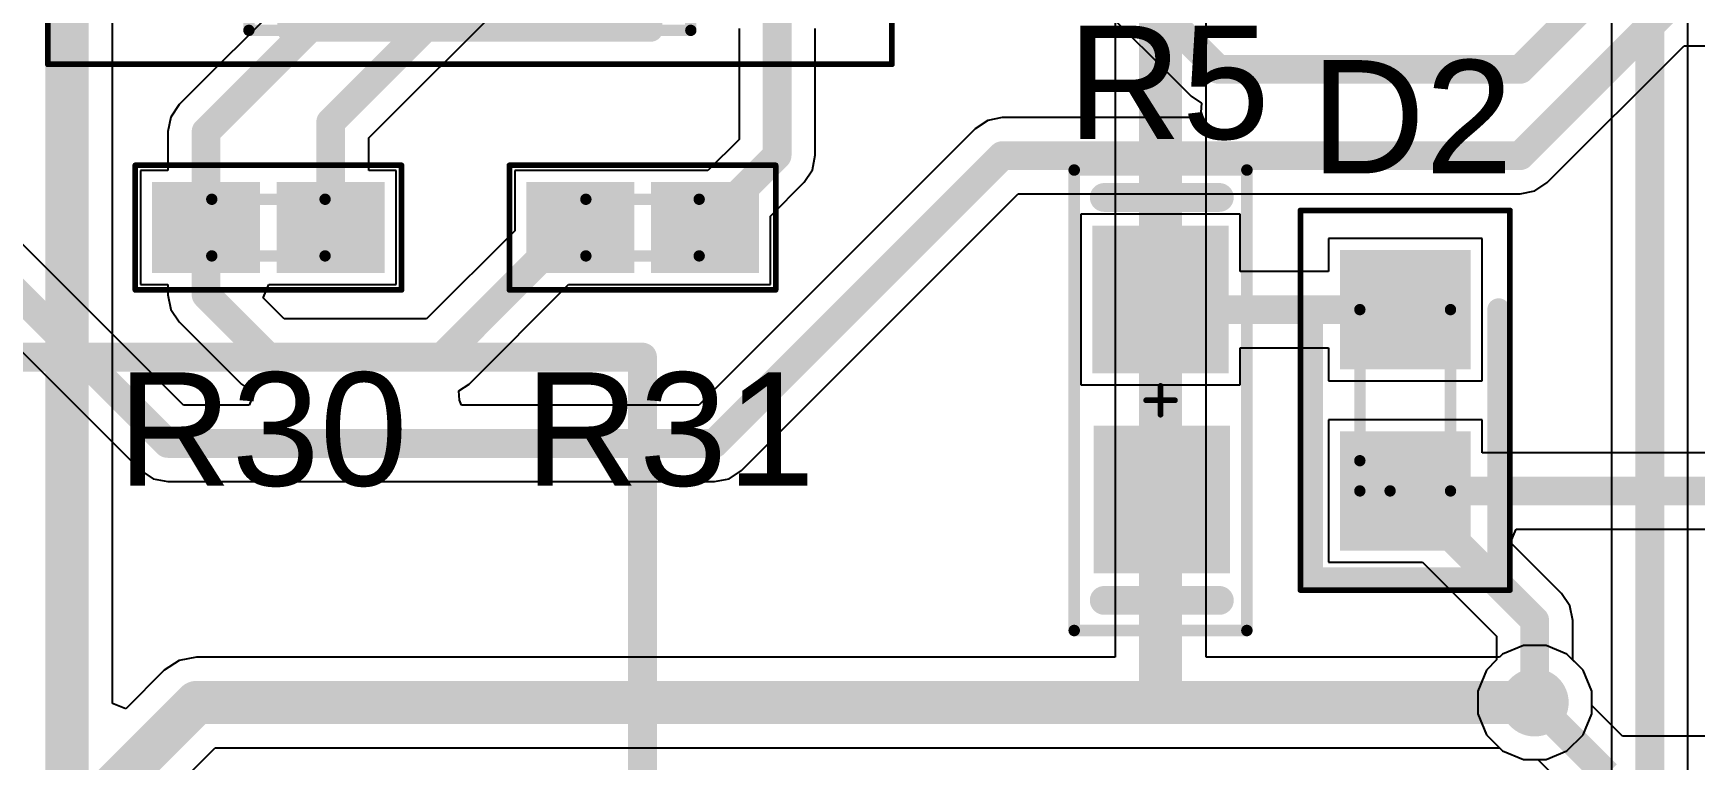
# Model space of a CAD drawing. Header units: millimetres. Extents: x -1.58 to 1.58, y -1.38 to 3.35.
# Drawn here: x -0.937 to -0.359, y 2.005 to 2.258 of the extents above; entities that cross this region are included whole.
import ezdxf

# ---------------------------------------------------------------- set-up
doc = ezdxf.new("R2010")
doc.units = ezdxf.units.MM
doc.header["$MEASUREMENT"] = 0
for name, color, linetype in [('BottomLayer', 5, 'Continuous'), ('Mechanical13', 56, 'Continuous'), ('Mechanical15', 56, 'Continuous'), ('TopLayer', 1, 'Continuous'), ('TopOverlay', 2, 'Continuous'), ('TopPaste', 8, 'Continuous'), ('TopSolder', 216, 'Continuous'), ('ViaHoleLayer', 16, 'Continuous')]:
    doc.layers.add(name, color=color, linetype=linetype)
doc.styles.add('Arial', font='arial.ttf', dxfattribs={"height": 0.2})

# ---------------------------------------------------------------- blocks, each defined once
blk = doc.blocks.new('LED_0603_4')
at = {"layer": 'TopLayer'}
for points in [[(-0.04823, -0.0187), (-0.04823, 0.0187), (-0.01476, 0.0187), (-0.01476, -0.0187)], [(0.01476, -0.0187), (0.01476, 0.0187), (0.04823, 0.0187), (0.04823, -0.0187)]]:
    blk.add_hatch(color=1, dxfattribs=at).paths.add_polyline_path(points)
at = {"layer": 'TopPaste'}
for points in [[(-0.04823, -0.0187), (-0.04823, 0.0187), (-0.01476, 0.0187), (-0.01476, -0.0187)], [(0.01476, -0.0187), (0.01476, 0.0187), (0.04823, 0.0187), (0.04823, -0.0187)]]:
    blk.add_hatch(color=8, dxfattribs=at).paths.add_polyline_path(points)
at = {"layer": 'TopSolder'}
for points in [[(-0.05223, -0.0227), (-0.05223, 0.0227), (-0.01076, 0.0227), (-0.01076, -0.0227)], [(0.01076, -0.0227), (0.01076, 0.0227), (0.05223, 0.0227), (0.05223, -0.0227)]]:
    blk.add_hatch(color=216, dxfattribs=at).paths.add_polyline_path(points)
at = {"layer": 'Mechanical13', "const_width": 0.00394}
for points in [[(-0.0315, 0.01575), (0.0315, 0.01575)], [(-0.0315, 0.01575), (-0.0315, -0.01575)], [(-0.02098, 0.01575), (-0.0315, 0.00524)], [(0.0315, 0.01575), (0.0315, -0.01575)], [(-0.0315, -0.01575), (0.0315, -0.01575)]]:
    blk.add_lwpolyline(points, dxfattribs=at)
at = {"layer": 'Mechanical13', "const_width": 0.00197}
for points in [[(-0.03248, 0.01575, 1), (-0.03051, 0.01575, 1)], [(-0.03248, 0.01575, 1), (-0.03051, 0.01575, 1)], [(-0.02197, 0.01575, 1), (-0.02, 0.01575, 1)], [(0.03051, 0.01575, 1), (0.03248, 0.01575, 1)], [(0.03051, 0.01575, 1), (0.03248, 0.01575, 1)], [(-0.03248, 0.00524, 1), (-0.03051, 0.00524, 1)], [(-0.03248, -0.01575, 1), (-0.03051, -0.01575, 1)], [(-0.03248, -0.01575, 1), (-0.03051, -0.01575, 1)], [(0.03051, -0.01575, 1), (0.03248, -0.01575, 1)], [(0.03051, -0.01575, 1), (0.03248, -0.01575, 1)]]:
    blk.add_lwpolyline(points, format="xyb", close=True, dxfattribs=at)
at = {"layer": 'Mechanical15', "const_width": 0.00197}
for points in [[(-0.06594, 0.03642), (0.06594, 0.03642)], [(-0.06594, 0.03642), (-0.06594, -0.03642)], [(0.06594, 0.03642), (0.06594, -0.03642)], [(-0.06594, -0.03642), (0.06594, -0.03642)]]:
    blk.add_lwpolyline(points, dxfattribs=at)
at = {"layer": 'Mechanical15', "const_width": 0.000984}
for points in [[(-0.06644, 0.03642, 1), (-0.06545, 0.03642, 1)], [(-0.06644, 0.03642, 1), (-0.06545, 0.03642, 1)], [(0.06545, 0.03642, 1), (0.06644, 0.03642, 1)], [(0.06545, 0.03642, 1), (0.06644, 0.03642, 1)], [(-0.06644, -0.03642, 1), (-0.06545, -0.03642, 1)], [(-0.06644, -0.03642, 1), (-0.06545, -0.03642, 1)], [(0.06545, -0.03642, 1), (0.06644, -0.03642, 1)], [(0.06545, -0.03642, 1), (0.06644, -0.03642, 1)]]:
    blk.add_lwpolyline(points, format="xyb", close=True, dxfattribs=at)
at = {"layer": 'TopOverlay', "const_width": 0.00787}
for points in [[(-0.06201, 0.03248), (0.0315, 0.03248)], [(-0.06201, 0.03248), (-0.06201, -0.03248)], [(-0.06201, -0.03248), (0.0315, -0.03248)]]:
    blk.add_lwpolyline(points, dxfattribs=at)
at = {"layer": 'TopOverlay', "const_width": 0.00394}
for points in [[(-0.06398, 0.03248, 1), (-0.06004, 0.03248, 1)], [(-0.06398, 0.03248, 1), (-0.06004, 0.03248, 1)], [(0.02953, 0.03248, 1), (0.03346, 0.03248, 1)], [(-0.06398, -0.03248, 1), (-0.06004, -0.03248, 1)], [(-0.06398, -0.03248, 1), (-0.06004, -0.03248, 1)], [(0.02953, -0.03248, 1), (0.03346, -0.03248, 1)]]:
    blk.add_lwpolyline(points, format="xyb", close=True, dxfattribs=at)
blk = doc.blocks.new('RESISTOR_0402_27')
at = {"layer": 'TopLayer'}
for points in [[(-0.03642, 0.01181), (-0.00689, 0.01181), (-0.00689, -0.01181), (-0.03642, -0.01181)], [(0.00689, 0.01181), (0.03642, 0.01181), (0.03642, -0.01181), (0.00689, -0.01181)]]:
    blk.add_hatch(color=1, dxfattribs=at).paths.add_polyline_path(points)
at = {"layer": 'TopPaste'}
for points in [[(-0.03642, 0.01181), (-0.00689, 0.01181), (-0.00689, -0.01181), (-0.03642, -0.01181)], [(0.00689, 0.01181), (0.03642, 0.01181), (0.03642, -0.01181), (0.00689, -0.01181)]]:
    blk.add_hatch(color=8, dxfattribs=at).paths.add_polyline_path(points)
at = {"layer": 'TopSolder'}
for points in [[(-0.04042, 0.01581), (-0.00289, 0.01581), (-0.00289, -0.01581), (-0.04042, -0.01581)], [(0.00289, 0.01581), (0.04042, 0.01581), (0.04042, -0.01581), (0.00289, -0.01581)]]:
    blk.add_hatch(color=216, dxfattribs=at).paths.add_polyline_path(points)
at = {"layer": 'Mechanical13', "const_width": 0.00394}
for points in [[(0.01969, 0.00984), (-0.01969, 0.00984)], [(-0.01969, 0.00984), (-0.01969, -0.00984)], [(0.01969, 0.00984), (0.01969, -0.00984)], [(0.01969, -0.00984), (-0.01969, -0.00984)]]:
    blk.add_lwpolyline(points, dxfattribs=at)
at = {"layer": 'Mechanical13', "const_width": 0.00197}
for points in [[(-0.02067, 0.00984, 1), (-0.0187, 0.00984, 1)], [(-0.02067, 0.00984, 1), (-0.0187, 0.00984, 1)], [(0.0187, 0.00984, 1), (0.02067, 0.00984, 1)], [(0.0187, 0.00984, 1), (0.02067, 0.00984, 1)], [(-0.02067, -0.00984, 1), (-0.0187, -0.00984, 1)], [(-0.02067, -0.00984, 1), (-0.0187, -0.00984, 1)], [(0.0187, -0.00984, 1), (0.02067, -0.00984, 1)], [(0.0187, -0.00984, 1), (0.02067, -0.00984, 1)]]:
    blk.add_lwpolyline(points, format="xyb", close=True, dxfattribs=at)
at = {"layer": 'Mechanical15', "const_width": 0.00197}
for points in [[(0.04626, 0.02165), (-0.04626, 0.02165)], [(-0.04626, 0.02165), (-0.04626, -0.02165)], [(0.04626, 0.02165), (0.04626, -0.02165)], [(0.04626, -0.02165), (-0.04626, -0.02165)]]:
    blk.add_lwpolyline(points, dxfattribs=at)
at = {"layer": 'Mechanical15', "const_width": 0.000984}
for points in [[(-0.04675, 0.02165, 1), (-0.04577, 0.02165, 1)], [(-0.04675, 0.02165, 1), (-0.04577, 0.02165, 1)], [(0.04577, 0.02165, 1), (0.04675, 0.02165, 1)], [(0.04577, 0.02165, 1), (0.04675, 0.02165, 1)], [(-0.04675, -0.02165, 1), (-0.04577, -0.02165, 1)], [(-0.04675, -0.02165, 1), (-0.04577, -0.02165, 1)], [(0.04577, -0.02165, 1), (0.04675, -0.02165, 1)], [(0.04577, -0.02165, 1), (0.04675, -0.02165, 1)]]:
    blk.add_lwpolyline(points, format="xyb", close=True, dxfattribs=at)
blk = doc.blocks.new('RESISTOR_0402_28')
at = {"layer": 'TopLayer'}
for points in [[(-0.03642, 0.01181), (-0.00689, 0.01181), (-0.00689, -0.01181), (-0.03642, -0.01181)], [(0.00689, 0.01181), (0.03642, 0.01181), (0.03642, -0.01181), (0.00689, -0.01181)]]:
    blk.add_hatch(color=1, dxfattribs=at).paths.add_polyline_path(points)
at = {"layer": 'TopPaste'}
for points in [[(-0.03642, 0.01181), (-0.00689, 0.01181), (-0.00689, -0.01181), (-0.03642, -0.01181)], [(0.00689, 0.01181), (0.03642, 0.01181), (0.03642, -0.01181), (0.00689, -0.01181)]]:
    blk.add_hatch(color=8, dxfattribs=at).paths.add_polyline_path(points)
at = {"layer": 'TopSolder'}
for points in [[(-0.04042, 0.01581), (-0.00289, 0.01581), (-0.00289, -0.01581), (-0.04042, -0.01581)], [(0.00289, 0.01581), (0.04042, 0.01581), (0.04042, -0.01581), (0.00289, -0.01581)]]:
    blk.add_hatch(color=216, dxfattribs=at).paths.add_polyline_path(points)
at = {"layer": 'Mechanical13', "const_width": 0.00394}
for points in [[(0.01969, 0.00984), (-0.01969, 0.00984)], [(-0.01969, 0.00984), (-0.01969, -0.00984)], [(0.01969, 0.00984), (0.01969, -0.00984)], [(0.01969, -0.00984), (-0.01969, -0.00984)]]:
    blk.add_lwpolyline(points, dxfattribs=at)
at = {"layer": 'Mechanical13', "const_width": 0.00197}
for points in [[(-0.02067, 0.00984, 1), (-0.0187, 0.00984, 1)], [(-0.02067, 0.00984, 1), (-0.0187, 0.00984, 1)], [(0.0187, 0.00984, 1), (0.02067, 0.00984, 1)], [(0.0187, 0.00984, 1), (0.02067, 0.00984, 1)], [(-0.02067, -0.00984, 1), (-0.0187, -0.00984, 1)], [(-0.02067, -0.00984, 1), (-0.0187, -0.00984, 1)], [(0.0187, -0.00984, 1), (0.02067, -0.00984, 1)], [(0.0187, -0.00984, 1), (0.02067, -0.00984, 1)]]:
    blk.add_lwpolyline(points, format="xyb", close=True, dxfattribs=at)
at = {"layer": 'Mechanical15', "const_width": 0.00197}
for points in [[(0.04626, 0.02165), (-0.04626, 0.02165)], [(-0.04626, 0.02165), (-0.04626, -0.02165)], [(0.04626, 0.02165), (0.04626, -0.02165)], [(0.04626, -0.02165), (-0.04626, -0.02165)]]:
    blk.add_lwpolyline(points, dxfattribs=at)
at = {"layer": 'Mechanical15', "const_width": 0.000984}
for points in [[(-0.04675, 0.02165, 1), (-0.04577, 0.02165, 1)], [(-0.04675, 0.02165, 1), (-0.04577, 0.02165, 1)], [(0.04577, 0.02165, 1), (0.04675, 0.02165, 1)], [(0.04577, 0.02165, 1), (0.04675, 0.02165, 1)], [(-0.04675, -0.02165, 1), (-0.04577, -0.02165, 1)], [(-0.04675, -0.02165, 1), (-0.04577, -0.02165, 1)], [(0.04577, -0.02165, 1), (0.04675, -0.02165, 1)], [(0.04577, -0.02165, 1), (0.04675, -0.02165, 1)]]:
    blk.add_lwpolyline(points, format="xyb", close=True, dxfattribs=at)
blk = doc.blocks.new('RESISTOR_0603_53')
at = {"layer": 'TopLayer'}
for points in [[(-0.05618, -0.02012), (-0.05618, 0.01925), (-0.01287, 0.01925), (-0.01287, -0.02012)], [(0.01335, -0.01969), (0.01335, 0.01969), (0.05665, 0.01969), (0.05665, -0.01969)]]:
    blk.add_hatch(color=1, dxfattribs=at).paths.add_polyline_path(points)
at = {"layer": 'TopPaste'}
for points in [[(-0.05618, -0.02012), (-0.05618, 0.01925), (-0.01287, 0.01925), (-0.01287, -0.02012)], [(0.01335, -0.01969), (0.01335, 0.01969), (0.05665, 0.01969), (0.05665, -0.01969)]]:
    blk.add_hatch(color=8, dxfattribs=at).paths.add_polyline_path(points)
at = {"layer": 'TopSolder'}
for points in [[(-0.06018, -0.02412), (-0.06018, 0.02325), (-0.00887, 0.02325), (-0.00887, -0.02412)], [(0.00935, -0.02369), (0.00935, 0.02369), (0.06065, 0.02369), (0.06065, -0.02369)]]:
    blk.add_hatch(color=216, dxfattribs=at).paths.add_polyline_path(points)
at = {"layer": 'Mechanical15', "const_width": 0.004}
for points in [[(-0.08, 0.03), (0.08, 0.03)], [(-0.08, 0.03), (-0.08, -0.03)], [(0.08, 0.03), (0.08, -0.03)], [(-0.08, -0.03), (0.08, -0.03)]]:
    blk.add_lwpolyline(points, dxfattribs=at)
at = {"layer": 'Mechanical15', "const_width": 0.002}
for points in [[(-0.081, 0.03, 1), (-0.079, 0.03, 1)], [(-0.081, 0.03, 1), (-0.079, 0.03, 1)], [(0.079, 0.03, 1), (0.081, 0.03, 1)], [(0.079, 0.03, 1), (0.081, 0.03, 1)], [(-0.081, -0.03, 1), (-0.079, -0.03, 1)], [(-0.081, -0.03, 1), (-0.079, -0.03, 1)], [(0.079, -0.03, 1), (0.081, -0.03, 1)], [(0.079, -0.03, 1), (0.081, -0.03, 1)]]:
    blk.add_lwpolyline(points, format="xyb", close=True, dxfattribs=at)
at = {"layer": 'TopOverlay'}
for points, const_width in [([(-0.06953, 0.01957), (-0.06953, -0.02043)], 0.01), ([(0.07047, 0.01957), (0.07047, -0.02043)], 0.01), ([(0, 0.005), (0, -0.005)], 0.002), ([(-0.005, 0), (0.005, 0)], 0.002)]:
    blk.add_lwpolyline(points, dxfattribs=dict(at, const_width=const_width))
for points, const_width in [([(-0.07203, 0.01957, 1), (-0.06703, 0.01957, 1)], 0.005), ([(0.06797, 0.01957, 1), (0.07297, 0.01957, 1)], 0.005), ([(-0.0005, 0.005, 1), (0.0005, 0.005, 1)], 0.001), ([(-0.0055, 0, 1), (-0.0045, 0, 1)], 0.001), ([(0.0045, 0, 1), (0.0055, 0, 1)], 0.001), ([(-0.0005, -0.005, 1), (0.0005, -0.005, 1)], 0.001), ([(-0.07203, -0.02043, 1), (-0.06703, -0.02043, 1)], 0.005), ([(0.06797, -0.02043, 1), (0.07297, -0.02043, 1)], 0.005)]:
    blk.add_lwpolyline(points, format="xyb", close=True, dxfattribs=dict(at, const_width=const_width))
blk = doc.blocks.new('SOIC127P600X175_8N_71')
at = {"layer": 'TopLayer'}
for points in [[(-0.13679, 0.0878), (-0.07675, 0.0878), (-0.07675, 0.0622), (-0.13679, 0.0622)], [(0.07675, 0.0878), (0.13679, 0.0878), (0.13679, 0.0622), (0.07675, 0.0622)], [(-0.13679, 0.0378), (-0.07675, 0.0378), (-0.07675, 0.0122), (-0.13679, 0.0122)], [(0.07675, 0.0378), (0.13679, 0.0378), (0.13679, 0.0122), (0.07675, 0.0122)], [(-0.13679, -0.0122), (-0.07675, -0.0122), (-0.07675, -0.0378), (-0.13679, -0.0378)], [(0.07675, -0.0122), (0.13679, -0.0122), (0.13679, -0.0378), (0.07675, -0.0378)], [(-0.13679, -0.0622), (-0.07675, -0.0622), (-0.07675, -0.0878), (-0.13679, -0.0878)], [(0.07675, -0.0622), (0.13679, -0.0622), (0.13679, -0.0878), (0.07675, -0.0878)]]:
    blk.add_hatch(color=1, dxfattribs=at).paths.add_polyline_path(points)
at = {"layer": 'TopPaste'}
for points in [[(-0.13679, 0.0878), (-0.07675, 0.0878), (-0.07675, 0.0622), (-0.13679, 0.0622)], [(0.07675, 0.0878), (0.13679, 0.0878), (0.13679, 0.0622), (0.07675, 0.0622)], [(-0.13679, 0.0378), (-0.07675, 0.0378), (-0.07675, 0.0122), (-0.13679, 0.0122)], [(0.07675, 0.0378), (0.13679, 0.0378), (0.13679, 0.0122), (0.07675, 0.0122)], [(-0.13679, -0.0122), (-0.07675, -0.0122), (-0.07675, -0.0378), (-0.13679, -0.0378)], [(0.07675, -0.0122), (0.13679, -0.0122), (0.13679, -0.0378), (0.07675, -0.0378)], [(-0.13679, -0.0622), (-0.07675, -0.0622), (-0.07675, -0.0878), (-0.13679, -0.0878)], [(0.07675, -0.0622), (0.13679, -0.0622), (0.13679, -0.0878), (0.07675, -0.0878)]]:
    blk.add_hatch(color=8, dxfattribs=at).paths.add_polyline_path(points)
at = {"layer": 'TopSolder'}
for points in [[(-0.14079, 0.0918), (-0.07275, 0.0918), (-0.07275, 0.0582), (-0.14079, 0.0582)], [(0.07275, 0.0918), (0.14079, 0.0918), (0.14079, 0.0582), (0.07275, 0.0582)], [(-0.14079, 0.0418), (-0.07275, 0.0418), (-0.07275, 0.0082), (-0.14079, 0.0082)], [(0.07275, 0.0418), (0.14079, 0.0418), (0.14079, 0.0082), (0.07275, 0.0082)], [(-0.14079, -0.0082), (-0.07275, -0.0082), (-0.07275, -0.0418), (-0.14079, -0.0418)], [(0.07275, -0.0082), (0.14079, -0.0082), (0.14079, -0.0418), (0.07275, -0.0418)], [(-0.14079, -0.0582), (-0.07275, -0.0582), (-0.07275, -0.0918), (-0.14079, -0.0918)], [(0.07275, -0.0582), (0.14079, -0.0582), (0.14079, -0.0918), (0.07275, -0.0918)]]:
    blk.add_hatch(color=216, dxfattribs=at).paths.add_polyline_path(points)
at = {"layer": 'Mechanical13', "const_width": 0.00394}
for points in [[(-0.07677, 0.04646), (-0.02677, 0.09646)], [(-0.07677, -0.09646), (-0.07677, 0.09646)], [(-0.07677, 0.09646), (0.07677, 0.09646)], [(0.07677, -0.09646), (0.07677, 0.09646)], [(-0.07677, -0.09646), (0.07677, -0.09646)]]:
    blk.add_lwpolyline(points, dxfattribs=at)
at = {"layer": 'Mechanical13', "const_width": 0.00197}
for points in [[(-0.07776, 0.09646, 1), (-0.07579, 0.09646, 1)], [(-0.07776, 0.09646, 1), (-0.07579, 0.09646, 1)], [(-0.02776, 0.09646, 1), (-0.02579, 0.09646, 1)], [(0.07579, 0.09646, 1), (0.07776, 0.09646, 1)], [(0.07579, 0.09646, 1), (0.07776, 0.09646, 1)], [(-0.07776, 0.04646, 1), (-0.07579, 0.04646, 1)], [(-0.07776, -0.09646, 1), (-0.07579, -0.09646, 1)], [(-0.07776, -0.09646, 1), (-0.07579, -0.09646, 1)], [(0.07579, -0.09646, 1), (0.07776, -0.09646, 1)], [(0.07579, -0.09646, 1), (0.07776, -0.09646, 1)]]:
    blk.add_lwpolyline(points, format="xyb", close=True, dxfattribs=at)
at = {"layer": 'Mechanical15', "const_width": 0.00197}
for points in [[(-0.14665, -0.10827), (-0.14665, 0.10827)], [(-0.14665, 0.10827), (0.14665, 0.10827)], [(0.14665, -0.10827), (0.14665, 0.10827)], [(-0.14665, -0.10827), (0.14665, -0.10827)]]:
    blk.add_lwpolyline(points, dxfattribs=at)
at = {"layer": 'Mechanical15', "const_width": 0.000984}
for points in [[(-0.14715, 0.10827, 1), (-0.14616, 0.10827, 1)], [(-0.14715, 0.10827, 1), (-0.14616, 0.10827, 1)], [(0.14616, 0.10827, 1), (0.14715, 0.10827, 1)], [(0.14616, 0.10827, 1), (0.14715, 0.10827, 1)], [(-0.14715, -0.10827, 1), (-0.14616, -0.10827, 1)], [(-0.14715, -0.10827, 1), (-0.14616, -0.10827, 1)], [(0.14616, -0.10827, 1), (0.14715, -0.10827, 1)], [(0.14616, -0.10827, 1), (0.14715, -0.10827, 1)]]:
    blk.add_lwpolyline(points, format="xyb", close=True, dxfattribs=at)
at = {"layer": 'TopOverlay', "const_width": 0.00787}
for points in [[(-0.13681, 0.10157), (-0.07677, 0.10157)], [(-0.06299, -0.09646), (-0.06299, 0.09646)], [(-0.06299, 0.09646), (0.06299, 0.09646)], [(0.06299, -0.09646), (0.06299, 0.09646)], [(-0.06299, -0.09646), (0.06299, -0.09646)]]:
    blk.add_lwpolyline(points, dxfattribs=at)
at = {"layer": 'TopOverlay', "const_width": 0.00394}
for points in [[(-0.13878, 0.10157, 1), (-0.13484, 0.10157, 1)], [(-0.07874, 0.10157, 1), (-0.0748, 0.10157, 1)], [(-0.06496, 0.09646, 1), (-0.06102, 0.09646, 1)], [(-0.06496, 0.09646, 1), (-0.06102, 0.09646, 1)], [(0.06102, 0.09646, 1), (0.06496, 0.09646, 1)], [(0.06102, 0.09646, 1), (0.06496, 0.09646, 1)], [(-0.06496, -0.09646, 1), (-0.06102, -0.09646, 1)], [(-0.06496, -0.09646, 1), (-0.06102, -0.09646, 1)], [(0.06102, -0.09646, 1), (0.06496, -0.09646, 1)], [(0.06102, -0.09646, 1), (0.06496, -0.09646, 1)]]:
    blk.add_lwpolyline(points, format="xyb", close=True, dxfattribs=at)

msp = doc.modelspace()

# ---------------------------------------------------------------- hatches: boundary and pattern name
at = {"layer": 'BottomLayer'}
h = msp.add_hatch(color=5, dxfattribs=at)
edge = h.paths.add_edge_path()
edge.add_arc((-0.415, 2.025), 0.01181, 0, 360)
at = {"layer": 'TopLayer'}
h = msp.add_hatch(color=1, dxfattribs=at)
edge = h.paths.add_edge_path()
edge.add_arc((-0.415, 2.025), 0.01181, 0, 360)
at = {"layer": 'ViaHoleLayer'}
h = msp.add_hatch(color=16, dxfattribs=at)
edge = h.paths.add_edge_path()
edge.add_arc((-0.415, 2.025), 0.00591, 0, 360)

# ---------------------------------------------------------------- linework, layer by layer
at = {"layer": 'BottomLayer'}
for p, q in [((-0.36175, 1.885), (-0.36175, 2.42951)), ((-0.38825, 2.42185), (-0.38825, 1.89049)), ((-0.5292, 2.0408), (-0.5292, 2.28745)), ((-0.9092, 2.02469), (-0.9092, 2.28464)), ((-0.5608, 2.28392), (-0.5608, 2.0408)), ((-0.41894, 2.04481), (-0.42622, 2.04179)), ((-0.41106, 2.04481), (-0.41894, 2.04481)), ((-0.40378, 2.04179), (-0.41106, 2.04481)), ((-0.88605, 2.0396), (-0.89118, 2.03617)), ((-0.88, 2.0408), (-0.88605, 2.0396)), ((-0.5608, 2.0408), (-0.88, 2.0408)), ((-0.42721, 2.0408), (-0.5292, 2.0408)), ((-0.42622, 2.04179), (-0.42721, 2.0408)), ((-0.39821, 2.03622), (-0.40378, 2.04179)), ((-0.89118, 2.03617), (-0.90458, 2.02277)), ((-0.39519, 2.02894), (-0.39821, 2.03622)), ((-0.39519, 2.02106), (-0.39519, 2.02894)), ((-0.90458, 2.02277), (-0.9092, 2.02469)), ((-0.39821, 2.01378), (-0.39519, 2.02106)), ((-0.9092, 1.97345), (-0.87345, 2.0092)), ((-0.87345, 2.0092), (-0.42721, 2.0092)), ((-0.42721, 2.0092), (-0.42622, 2.00821)), ((-0.40378, 2.00821), (-0.39821, 2.01378)), ((-0.42622, 2.00821), (-0.41894, 2.00519)), ((-0.41894, 2.00519), (-0.41106, 2.00519)), ((-0.41106, 2.00519), (-0.40378, 2.00821))]:
    msp.add_line(p, q, dxfattribs=at)
for points, const_width in [([(-0.375, 1.885), (-0.375, 2.435)], 0.01), ([(-0.925, 1.98), (-0.925, 2.29119)], 0.015), ([(-0.545, 2.025), (-0.545, 2.29399)], 0.015), ([(-0.925, 1.98), (-0.88, 2.025)], 0.015), ([(-0.88, 2.025), (-0.545, 2.025)], 0.015), ([(-0.545, 2.025), (-0.415, 2.025)], 0.015)]:
    msp.add_lwpolyline(points, dxfattribs=dict(at, const_width=const_width))
at = {"layer": 'BottomLayer', "const_width": 0.0075}
for points in [[(-0.88375, 2.025, 1), (-0.87625, 2.025, 1)], [(-0.88375, 2.025, 1), (-0.87625, 2.025, 1)], [(-0.54875, 2.025, 1), (-0.54125, 2.025, 1)], [(-0.54875, 2.025, 1), (-0.54125, 2.025, 1)], [(-0.54875, 2.025, 1), (-0.54125, 2.025, 1)], [(-0.41875, 2.025, 1), (-0.41125, 2.025, 1)]]:
    msp.add_lwpolyline(points, format="xyb", close=True, dxfattribs=at)
at = {"layer": 'Mechanical15', "const_width": 0.01}
for points in [[(-1.575, 2.145), (-0.925, 2.145)], [(-0.925, 2.145), (-0.725, 2.145)], [(-0.725, 0.98), (-0.725, 2.145)]]:
    msp.add_lwpolyline(points, dxfattribs=at)
at = {"layer": 'Mechanical15', "const_width": 0.005}
for points in [[(-0.9275, 2.145, 1), (-0.9225, 2.145, 1)], [(-0.9275, 2.145, 1), (-0.9225, 2.145, 1)], [(-0.7275, 2.145, 1), (-0.7225, 2.145, 1)], [(-0.7275, 2.145, 1), (-0.7225, 2.145, 1)]]:
    msp.add_lwpolyline(points, format="xyb", close=True, dxfattribs=at)
at = {"layer": 'TopLayer'}
for p, q in [((-0.88451, 2.12825), (-1.10784, 2.35159)), ((-0.77325, 2.34549), (-0.88603, 2.23272)), ((-1.1335, 2.33975), (-0.89937, 2.10563)), ((-0.82009, 2.22116), (-0.72451, 2.31675)), ((-0.59437, 2.29563), (-0.53437, 2.23563)), ((-0.69148, 2.2592), (-0.69148, 2.22061)), ((-0.66497, 2.21512), (-0.66497, 2.2592)), ((-0.41063, 2.20563), (-0.36309, 2.25316)), ((-0.36309, 2.25316), (-0.3452, 2.25316)), ((-0.53437, 2.23563), (-0.53082, 2.23325)), ((-0.88603, 2.23272), (-0.8889, 2.22842)), ((-0.53102, 2.23006), (-0.53165, 2.22825)), ((-0.53082, 2.23325), (-0.53102, 2.23006)), ((-0.8889, 2.22842), (-0.88991, 2.22335)), ((-0.88991, 2.22335), (-0.88991, 2.20981)), ((-0.60937, 2.22437), (-0.70549, 2.12825)), ((-0.60507, 2.22725), (-0.60937, 2.22437)), ((-0.6, 2.22825), (-0.60507, 2.22725)), ((-0.53165, 2.22825), (-0.6, 2.22825)), ((-0.82009, 2.20981), (-0.82009, 2.22116)), ((-0.69148, 2.22061), (-0.70228, 2.20981)), ((-0.66598, 2.21005), (-0.66497, 2.21512)), ((-0.88991, 2.20981), (-0.89942, 2.20981)), ((-0.89942, 2.20981), (-0.89942, 2.17019)), ((-0.81058, 2.20981), (-0.82009, 2.20981)), ((-0.81058, 2.17019), (-0.81058, 2.20981)), ((-0.70228, 2.20981), (-0.76942, 2.20981)), ((-0.76942, 2.20981), (-0.76942, 2.18893)), ((-0.68058, 2.19402), (-0.66886, 2.20575)), ((-0.66886, 2.20575), (-0.66598, 2.21005)), ((-0.41493, 2.20275), (-0.41063, 2.20563)), ((-0.69063, 2.10563), (-0.59451, 2.20175)), ((-0.59451, 2.20175), (-0.42, 2.20175)), ((-0.42, 2.20175), (-0.41493, 2.20275)), ((-0.68058, 2.17019), (-0.68058, 2.19402)), ((-0.51731, 2.19465), (-0.57268, 2.19465)), ((-0.57268, 2.19465), (-0.57268, 2.13535)), ((-0.51731, 2.17475), (-0.51731, 2.19465)), ((-0.76942, 2.18893), (-0.8001, 2.15825)), ((-0.4333, 2.18623), (-0.4867, 2.18623)), ((-0.4867, 2.18623), (-0.4867, 2.17475)), ((-0.4333, 2.13676), (-0.4333, 2.18623)), ((-0.4867, 2.17475), (-0.51731, 2.17475)), ((-0.89942, 2.17019), (-0.88991, 2.17019)), ((-0.88991, 2.17019), (-0.88991, 2.16665)), ((-0.88991, 2.16665), (-0.8889, 2.16158)), ((-0.85682, 2.16557), (-0.85491, 2.17019)), ((-0.84951, 2.15825), (-0.85682, 2.16557)), ((-0.85491, 2.17019), (-0.81058, 2.17019)), ((-0.78523, 2.13563), (-0.75067, 2.17019)), ((-0.75067, 2.17019), (-0.68058, 2.17019)), ((-0.8889, 2.16158), (-0.88603, 2.15728)), ((-0.88603, 2.15728), (-0.86437, 2.13563)), ((-0.8001, 2.15825), (-0.84951, 2.15825)), ((-0.51731, 2.13535), (-0.51731, 2.14824)), ((-0.51731, 2.14824), (-0.4867, 2.14824)), ((-0.4867, 2.14824), (-0.4867, 2.13676)), ((-0.4867, 2.13676), (-0.4333, 2.13676)), ((-0.86437, 2.13563), (-0.86082, 2.13325)), ((-0.86082, 2.13325), (-0.86102, 2.13006)), ((-0.78878, 2.13325), (-0.78523, 2.13563)), ((-0.78859, 2.13006), (-0.78878, 2.13325)), ((-0.57268, 2.13535), (-0.51731, 2.13535)), ((-0.86165, 2.12825), (-0.88451, 2.12825)), ((-0.86102, 2.13006), (-0.86165, 2.12825)), ((-0.78795, 2.12825), (-0.78859, 2.13006)), ((-0.70549, 2.12825), (-0.78795, 2.12825)), ((-0.4333, 2.12324), (-0.4867, 2.12324)), ((-0.4867, 2.12324), (-0.4867, 2.07377)), ((-0.4333, 2.11176), (-0.4333, 2.12324)), ((-0.34395, 2.11176), (-0.4333, 2.11176)), ((-0.89937, 2.10563), (-0.89507, 2.10275)), ((-0.89507, 2.10275), (-0.89, 2.10175)), ((-0.89, 2.10175), (-0.7, 2.10175)), ((-0.7, 2.10175), (-0.69493, 2.10275)), ((-0.69493, 2.10275), (-0.69063, 2.10563)), ((-0.42338, 2.08063), (-0.42147, 2.08525)), ((-0.42147, 2.08525), (-0.33846, 2.08525)), ((-0.41329, 2.07053), (-0.42338, 2.08063)), ((-0.4867, 2.07377), (-0.45401, 2.07377)), ((-0.45401, 2.07377), (-0.43203, 2.05179)), ((-0.41328, 2.07053), (-0.41329, 2.07053)), ((-0.40563, 2.06288), (-0.41328, 2.07053)), ((-0.40275, 2.05858), (-0.40563, 2.06288)), ((-0.40563, 2.06288), (-0.40563, 2.06288)), ((-0.40175, 2.0535), (-0.40275, 2.05858)), ((-0.43203, 2.05179), (-0.43203, 2.05179)), ((-0.43203, 2.05179), (-0.42825, 2.04801)), ((-0.40175, 2.03976), (-0.40175, 2.0535)), ((-0.42825, 2.04801), (-0.42825, 2.03976)), ((-0.42825, 2.03976), (-0.43179, 2.03622)), ((-0.39821, 2.03622), (-0.40175, 2.03976)), ((-0.43179, 2.03622), (-0.43481, 2.02894)), ((-0.39519, 2.02894), (-0.39821, 2.03622)), ((-0.43481, 2.02894), (-0.43481, 2.02106)), ((-0.39519, 2.02393), (-0.39519, 2.02894)), ((-0.43481, 2.02106), (-0.43179, 2.01378)), ((-0.38451, 2.01325), (-0.39519, 2.02393)), ((-0.43179, 2.01378), (-0.42622, 2.00821)), ((-0.30976, 2.01325), (-0.38451, 2.01325)), ((-0.42622, 2.00821), (-0.41894, 2.00519)), ((-0.41894, 2.00519), (-0.41393, 2.00519)), ((-0.41393, 2.00519), (-0.39937, 1.99063))]:
    msp.add_line(p, q, dxfattribs=at)
at = {"layer": 'TopLayer', "const_width": 0.01}
for points in [[(-1.12412, 2.34912), (-0.89, 2.115)], [(-0.87665, 2.22335), (-0.76, 2.34)], [(-0.83335, 2.22665), (-0.73, 2.33)], [(-0.585, 2.305), (-0.525, 2.245)], [(-0.42, 2.245), (-0.3789, 2.2861)], [(-0.67823, 2.21512), (-0.67823, 2.28)], [(-0.42, 2.215), (-0.36858, 2.26642)], [(-0.525, 2.245), (-0.42, 2.245)], [(-0.83335, 2.19), (-0.83335, 2.22665)], [(-0.87665, 2.19), (-0.87665, 2.22335)], [(-0.7, 2.115), (-0.6, 2.215)], [(-0.69358, 2.19976), (-0.67823, 2.21512)], [(-0.6, 2.215), (-0.42, 2.215)], [(-0.70039, 2.19), (-0.69358, 2.19681)], [(-0.69358, 2.19681), (-0.69358, 2.19976)], [(-0.87665, 2.16665), (-0.87665, 2.19)], [(-0.79461, 2.145), (-0.74961, 2.19)], [(-0.74961, 2.19), (-0.74665, 2.19)], [(-0.70335, 2.19), (-0.70039, 2.19)], [(-0.87665, 2.16665), (-0.855, 2.145)], [(-0.545, 2.165), (-0.5415, 2.1615)], [(-0.5415, 2.1615), (-0.46, 2.1615)], [(-0.855, 2.145), (-0.79461, 2.145)], [(-0.89, 2.115), (-0.7, 2.115)], [(-0.46, 2.0985), (-0.45803, 2.0985)], [(-0.45803, 2.0985), (-0.33846, 2.0985)], [(-0.45803, 2.0985), (-0.4463, 2.08677)], [(-0.4463, 2.0848), (-0.4463, 2.08677)], [(-0.4463, 2.0848), (-0.42266, 2.06116)], [(-0.42266, 2.06116), (-0.415, 2.0535)], [(-0.415, 2.025), (-0.415, 2.0535)], [(-0.415, 2.025), (-0.39, 2)]]:
    msp.add_lwpolyline(points, dxfattribs=at)
at = {"layer": 'TopLayer', "const_width": 0.005}
for points in [[(-0.5275, 2.245, 1), (-0.5225, 2.245, 1)], [(-0.5275, 2.245, 1), (-0.5225, 2.245, 1)], [(-0.4225, 2.245, 1), (-0.4175, 2.245, 1)], [(-0.4225, 2.245, 1), (-0.4175, 2.245, 1)], [(-0.83585, 2.22665, 1), (-0.83085, 2.22665, 1)], [(-0.83585, 2.22665, 1), (-0.83085, 2.22665, 1)], [(-0.87915, 2.22335, 1), (-0.87415, 2.22335, 1)], [(-0.87915, 2.22335, 1), (-0.87415, 2.22335, 1)], [(-0.68073, 2.21512, 1), (-0.67573, 2.21512, 1)], [(-0.68073, 2.21512, 1), (-0.67573, 2.21512, 1)], [(-0.6025, 2.215, 1), (-0.5975, 2.215, 1)], [(-0.6025, 2.215, 1), (-0.5975, 2.215, 1)], [(-0.4225, 2.215, 1), (-0.4175, 2.215, 1)], [(-0.4225, 2.215, 1), (-0.4175, 2.215, 1)], [(-0.69608, 2.19976, 1), (-0.69108, 2.19976, 1)], [(-0.69608, 2.19976, 1), (-0.69108, 2.19976, 1)], [(-0.69608, 2.19681, 1), (-0.69108, 2.19681, 1)], [(-0.69608, 2.19681, 1), (-0.69108, 2.19681, 1)], [(-0.87915, 2.19, 1), (-0.87415, 2.19, 1)], [(-0.87915, 2.19, 1), (-0.87415, 2.19, 1)], [(-0.83585, 2.19, 1), (-0.83085, 2.19, 1)], [(-0.75211, 2.19, 1), (-0.74711, 2.19, 1)], [(-0.75211, 2.19, 1), (-0.74711, 2.19, 1)], [(-0.74915, 2.19, 1), (-0.74415, 2.19, 1)], [(-0.70585, 2.19, 1), (-0.70085, 2.19, 1)], [(-0.70289, 2.19, 1), (-0.69789, 2.19, 1)], [(-0.70289, 2.19, 1), (-0.69789, 2.19, 1)], [(-0.87915, 2.16665, 1), (-0.87415, 2.16665, 1)], [(-0.87915, 2.16665, 1), (-0.87415, 2.16665, 1)], [(-0.5475, 2.165, 1), (-0.5425, 2.165, 1)], [(-0.544, 2.1615, 1), (-0.539, 2.1615, 1)], [(-0.544, 2.1615, 1), (-0.539, 2.1615, 1)], [(-0.4625, 2.1615, 1), (-0.4575, 2.1615, 1)], [(-0.8575, 2.145, 1), (-0.8525, 2.145, 1)], [(-0.8575, 2.145, 1), (-0.8525, 2.145, 1)], [(-0.79711, 2.145, 1), (-0.79211, 2.145, 1)], [(-0.79711, 2.145, 1), (-0.79211, 2.145, 1)], [(-0.8925, 2.115, 1), (-0.8875, 2.115, 1)], [(-0.8925, 2.115, 1), (-0.8875, 2.115, 1)], [(-0.7025, 2.115, 1), (-0.6975, 2.115, 1)], [(-0.7025, 2.115, 1), (-0.6975, 2.115, 1)], [(-0.4625, 2.0985, 1), (-0.4575, 2.0985, 1)], [(-0.46053, 2.0985, 1), (-0.45553, 2.0985, 1)], [(-0.46053, 2.0985, 1), (-0.45553, 2.0985, 1)], [(-0.46053, 2.0985, 1), (-0.45553, 2.0985, 1)], [(-0.4488, 2.08677, 1), (-0.4438, 2.08677, 1)], [(-0.4488, 2.08677, 1), (-0.4438, 2.08677, 1)], [(-0.4488, 2.0848, 1), (-0.4438, 2.0848, 1)], [(-0.4488, 2.0848, 1), (-0.4438, 2.0848, 1)], [(-0.42516, 2.06116, 1), (-0.42016, 2.06116, 1)], [(-0.42516, 2.06116, 1), (-0.42016, 2.06116, 1)], [(-0.4175, 2.0535, 1), (-0.4125, 2.0535, 1)], [(-0.4175, 2.0535, 1), (-0.4125, 2.0535, 1)], [(-0.4175, 2.025, 1), (-0.4125, 2.025, 1)], [(-0.4175, 2.025, 1), (-0.4125, 2.025, 1)]]:
    msp.add_lwpolyline(points, format="xyb", close=True, dxfattribs=at)

# ---------------------------------------------------------------- block references
msp.add_blockref('SOIC127P600X175_8N_71', (-0.785, 2.355))
for name, p, rotation in [('RESISTOR_0402_28', (-0.855, 2.19), 180), ('RESISTOR_0402_27', (-0.725, 2.19), 180), ('RESISTOR_0603_53', (-0.545, 2.13), 90), ('LED_0603_4', (-0.46, 2.13), 90)]:
    msp.add_blockref(name, p, dxfattribs=dict(rotation=rotation))

# ---------------------------------------------------------------- texts
at = {"layer": 'TopOverlay', "style": 'Arial'}
for s, p in [('R5', (-0.57736, 2.22079)), ('D2', (-0.4928, 2.20883)), ('R30', (-0.90748, 2.10032)), ('R31', (-0.76592, 2.10032))]:
    msp.add_text(s, height=0.03937, dxfattribs=at).set_placement(p)

doc.saveas('drawing.dxf')
